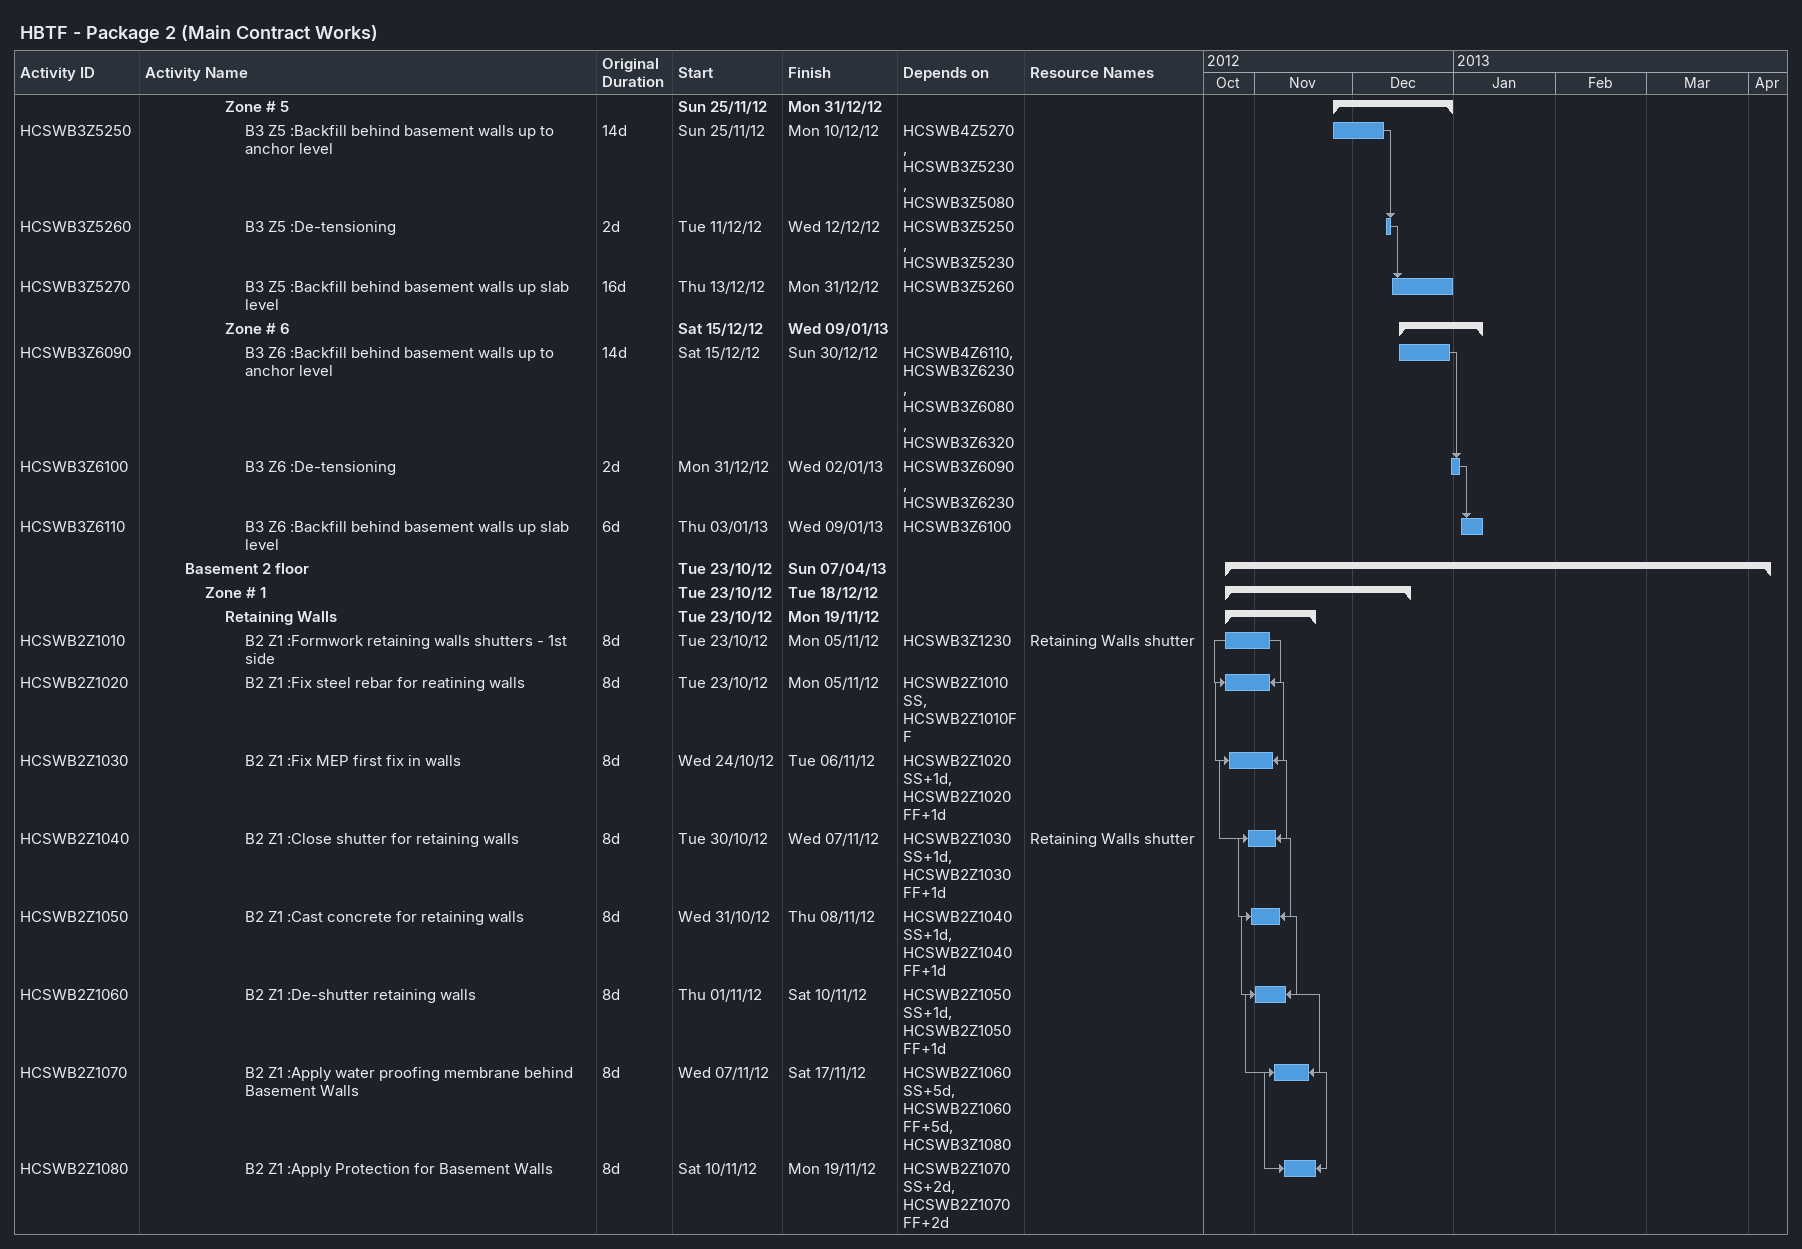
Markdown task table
HBTF - Package 2 (Main Contract Works)

| ID | Level | Task | Original duration | Start | Finish | Predecessors | Resources |
|---|---|---|---|---|---|---|---|
|  | 5 | **Zone # 5** |  | 2012-11-25 | 2012-12-31 |  |  |
| HCSWB3Z5250 | 6 | B3 Z5 :Backfill behind basement walls up to anchor level | 14d | 2012-11-25 | 2012-12-10 | HCSWB4Z5270, HCSWB3Z5230, HCSWB3Z5080 |  |
| HCSWB3Z5260 | 6 | B3 Z5 :De-tensioning | 2d | 2012-12-11 | 2012-12-12 | HCSWB3Z5250, HCSWB3Z5230 |  |
| HCSWB3Z5270 | 6 | B3 Z5 :Backfill behind basement walls up slab level | 16d | 2012-12-13 | 2012-12-31 | HCSWB3Z5260 |  |
|  | 5 | **Zone # 6** |  | 2012-12-15 | 2013-01-09 |  |  |
| HCSWB3Z6090 | 6 | B3 Z6 :Backfill behind basement walls up to anchor level | 14d | 2012-12-15 | 2012-12-30 | HCSWB4Z6110, HCSWB3Z6230, HCSWB3Z6080, HCSWB3Z6320 |  |
| HCSWB3Z6100 | 6 | B3 Z6 :De-tensioning | 2d | 2012-12-31 | 2013-01-02 | HCSWB3Z6090, HCSWB3Z6230 |  |
| HCSWB3Z6110 | 6 | B3 Z6 :Backfill behind basement walls up slab level | 6d | 2013-01-03 | 2013-01-09 | HCSWB3Z6100 |  |
|  | 3 | **Basement 2 floor** |  | 2012-10-23 | 2013-04-07 |  |  |
|  | 4 | **Zone # 1** |  | 2012-10-23 | 2012-12-18 |  |  |
|  | 5 | **Retaining Walls** |  | 2012-10-23 | 2012-11-19 |  |  |
| HCSWB2Z1010 | 6 | B2 Z1 :Formwork retaining walls shutters - 1st side | 8d | 2012-10-23 | 2012-11-05 | HCSWB3Z1230 | Retaining Walls shutter |
| HCSWB2Z1020 | 6 | B2 Z1 :Fix steel rebar for reatining walls | 8d | 2012-10-23 | 2012-11-05 | HCSWB2Z1010SS, HCSWB2Z1010FF |  |
| HCSWB2Z1030 | 6 | B2 Z1 :Fix MEP first fix in walls | 8d | 2012-10-24 | 2012-11-06 | HCSWB2Z1020SS+1d, HCSWB2Z1020FF+1d |  |
| HCSWB2Z1040 | 6 | B2 Z1 :Close shutter for retaining walls | 8d | 2012-10-30 | 2012-11-07 | HCSWB2Z1030SS+1d, HCSWB2Z1030FF+1d | Retaining Walls shutter |
| HCSWB2Z1050 | 6 | B2 Z1 :Cast concrete for retaining walls | 8d | 2012-10-31 | 2012-11-08 | HCSWB2Z1040SS+1d, HCSWB2Z1040FF+1d |  |
| HCSWB2Z1060 | 6 | B2 Z1 :De-shutter retaining walls | 8d | 2012-11-01 | 2012-11-10 | HCSWB2Z1050SS+1d, HCSWB2Z1050FF+1d |  |
| HCSWB2Z1070 | 6 | B2 Z1 :Apply water proofing membrane behind Basement Walls | 8d | 2012-11-07 | 2012-11-17 | HCSWB2Z1060SS+5d, HCSWB2Z1060FF+5d, HCSWB3Z1080 |  |
| HCSWB2Z1080 | 6 | B2 Z1 :Apply Protection for Basement Walls | 8d | 2012-11-10 | 2012-11-19 | HCSWB2Z1070SS+2d, HCSWB2Z1070FF+2d |  |
